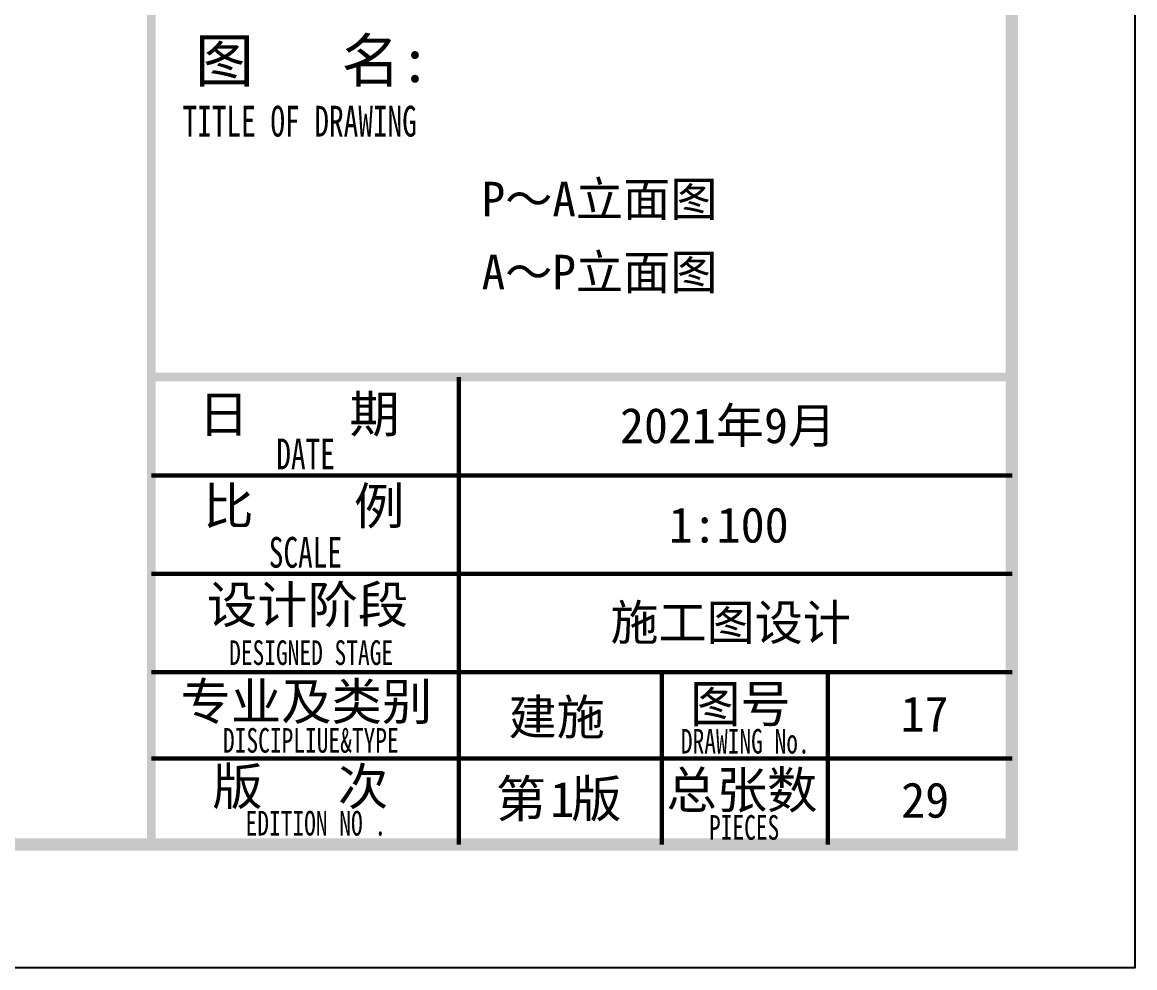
# Model space of a CAD drawing. Extents: x -518115 to 1124316, y -209821 to 1628073.
# Drawn here: x 888670 to 897714, y -52418 to -44737 of the extents above; entities that cross this region are included whole.
import ezdxf
from ezdxf.enums import TextEntityAlignment as Align

# ---------------------------------------------------------------- set-up
doc = ezdxf.new("R2010")
doc.units = 0
doc.header["$LTSCALE"] = 1000
doc.header["$MEASUREMENT"] = 0
doc.layers.add('yichutu', color=7, linetype='Continuous', true_color=0xffffff, plot=False)
doc.layers.add('可改文字', color=6, linetype='Continuous', lineweight=18)
doc.layers.add('图签', color=147, linetype='Continuous', lineweight=18)
doc.layers.add('图框', color=140, linetype='Continuous')
doc.layers.add('图签文字', color=147, linetype='Continuous')
doc.styles.add('宋体', font='', dxfattribs={"height": 50})
doc.styles.add('建筑图签-1', font='', dxfattribs={"width": 0.7})
doc.styles.get('宋体').set_extended_font_data('SimSun')
doc.styles.get('建筑图签-1').set_extended_font_data('SimHei')

# ---------------------------------------------------------------- blocks, each defined once
blk = doc.blocks.new('yct-841-594-84100-59399.9999999999-100-1000.0')
at = {"layer": 'yichutu', "color": 7, "true_color": 0xffffff}
blk.add_lwpolyline([(0, 0), (0, 59400), (84100, 59400), (84100, 0)], close=True, dxfattribs=at)
blk = doc.blocks.new('TK')
at = {"layer": '图框'}
blk.add_lwpolyline([(465375, 548713.7), (549475, 548713.7), (549475, 489313.7), (465375, 489313.7)], close=True, dxfattribs=at)
blk.add_lwpolyline([(465375, 548713.7), (549475, 548713.7), (549475, 489313.7), (465375, 489313.7)], close=True, dxfattribs=at)
at = {"layer": '图框', "const_width": 100}
blk.add_lwpolyline([(548475, 490313.7), (548475, 547713.7), (467875, 547713.7), (467875, 490313.7)], close=True, dxfattribs=at)
at = {"layer": '图框'}
for points, const_width in [([(541480, 490313.7), (541480, 547713.7)], 70), ([(541480, 494114), (548480, 494114)], 70), ([(543980, 491714), (543980, 494114)], 35), ([(541480, 493314), (548480, 493314)], 35), ([(541480, 492514), (548480, 492514)], 35), ([(541480, 491714), (548480, 491714)], 35), ([(541480, 491714), (547980, 491714)], 35), ([(543980, 490314), (543980, 491714)], 35), ([(545630, 490314), (545630, 491714)], 35), ([(545630, 490314), (545630, 491714)], 35), ([(545630, 490314), (545630, 491714)], 35), ([(546980, 490313.7), (546980, 491713.7)], 35), ([(541480, 491014), (545630, 491014)], 35), ([(545630, 491013.7), (548480, 491013.7)], 35)]:
    blk.add_lwpolyline(points, dxfattribs=dict(at, const_width=const_width))
at = {"layer": '图框', "style": '建筑图签-1', "width": 0.7}
for s, height, p in [('TITLE OF DRAWING', 250, (541734, 496066.2)), ('DATE', 250, (542496.4, 493362.8)), ('SCALE', 250, (542435.2, 492563.6)), ('DESIGNED STAGE', 200, (542112.6, 491773.5)), ('DISCIPLIUE&TYPE', 200, (542062.8, 491060.8)), ('DRAWING No.', 200, (545785, 491053.6)), ('EDITION NO .', 200, (542246.4, 490387.8)), ('PIECES', 200, (546013.7, 490353.6))]:
    blk.add_text(s, height=height, dxfattribs=at).set_placement(p)
at = {"layer": '图签', "color": 2, "style": '宋体'}
for s, height, p in [('2021年9月', 286.68, (545289.9, 493575.4)), ('1:100', 286.68, (545686.4, 492767.7)), ('施工图设计', 286.68, (545212.3, 491975.4)), ('建施', 286.68, (544384.2, 491206.5)), ('1', 286.7, (544723.3, 490538.7)), ('29', 286.68, (547576.5, 490532.7))]:
    blk.add_text(s, height=height, dxfattribs=at).set_placement(p)
at = {"layer": '图签文字', "color": 7, "style": '建筑图签-1'}
for s, height, p in [('图   名:', 350, (541835.2, 496508.8)), ('日    期', 300, (541863.8, 493662.5)), ('比    例', 300, (541902.2, 492915.3)), ('设计阶段', 300, (541931.8, 492113.4)), ('专业及类别', 300, (541717.9, 491326.8)), ('图号', 300, (545860.8, 491308)), ('版   次 ', 300, (541976, 490636.6)), ('总张数', 300, (545667.7, 490608)), ('第 版', 300, (544280.7, 490537))]:
    blk.add_text(s, height=height, dxfattribs=at).set_placement(p)

msp = doc.modelspace()

# ---------------------------------------------------------------- block references
msp.add_blockref('TK', (348239.1, -541731.9))
at = {"layer": 'yichutu'}
msp.add_blockref('yct-841-594-84100-59399.9999999999-100-1000.0', (813614.1, -52418.3), dxfattribs=at)

# ---------------------------------------------------------------- texts
at = {"layer": '可改文字', "color": 3, "style": '宋体'}
for s, p in [('P～A立面图', (893363.3, -46167)), ('A～P立面图', (893363.3, -46760.2))]:
    msp.add_text(s, height=281.28, dxfattribs=at).set_placement(p, align=Align.MIDDLE)
at = {"layer": '图签', "color": 3, "style": '宋体'}
msp.add_text('17', height=286.68, dxfattribs=at).set_placement((895810.7, -50499.2))

doc.saveas('drawing.dxf')
